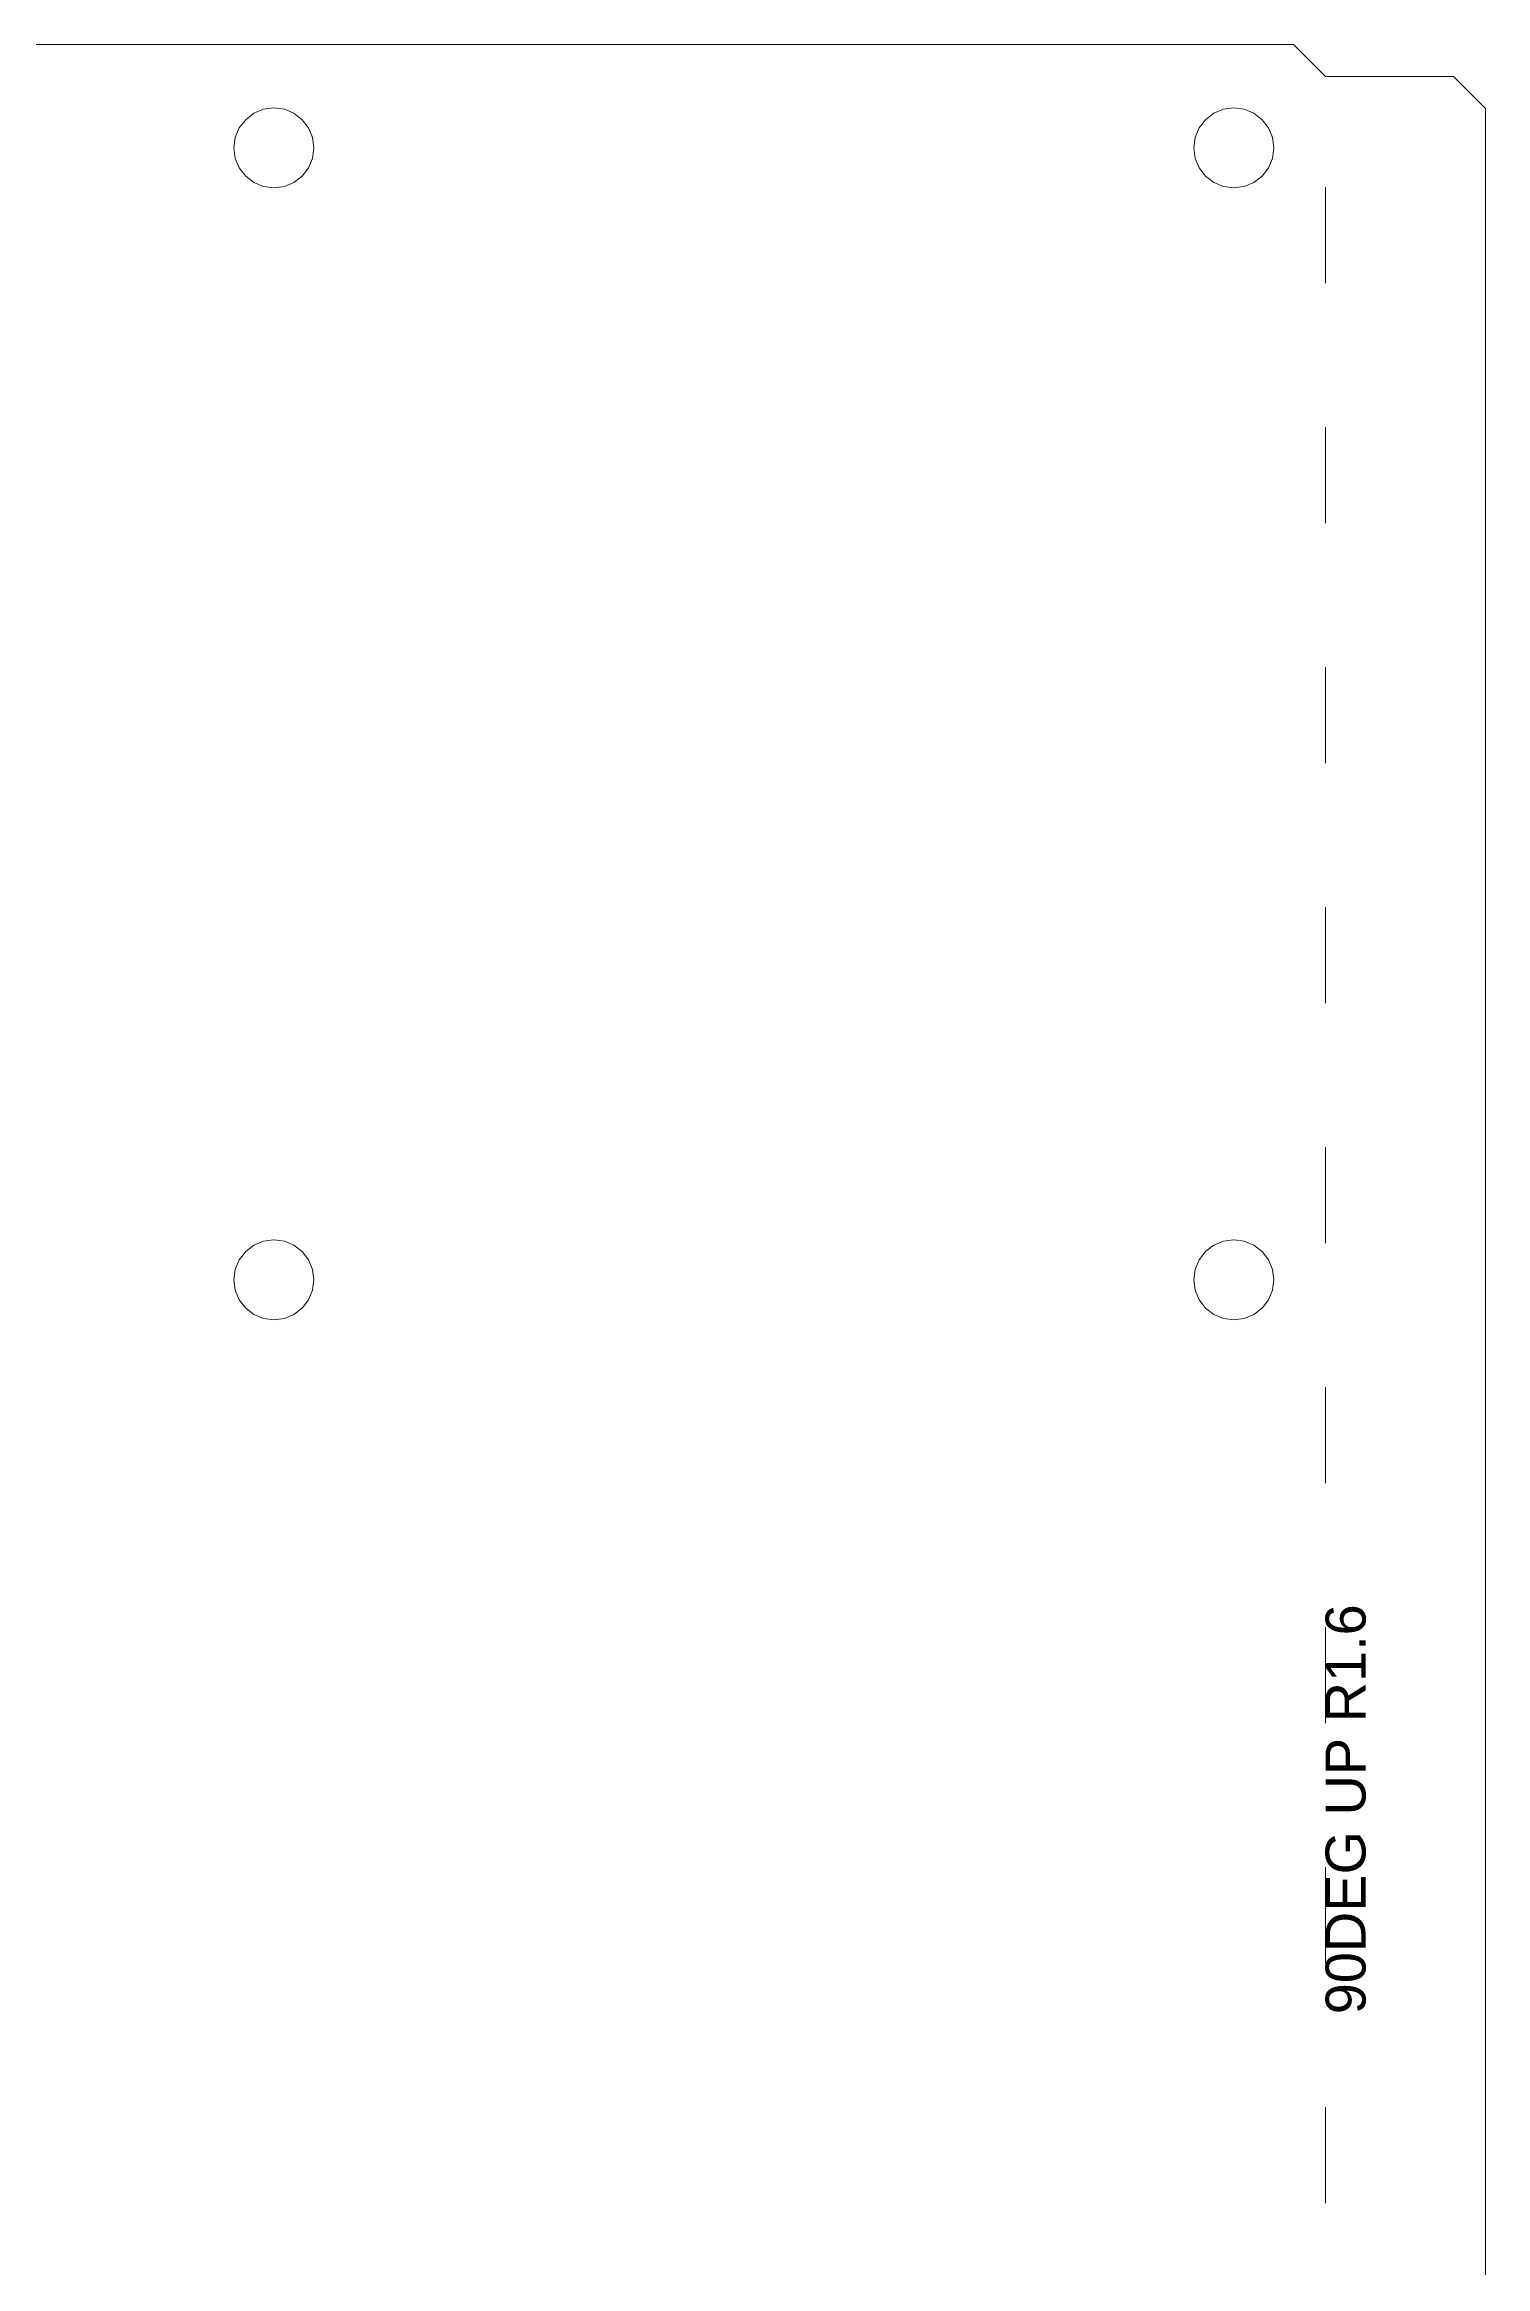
# Model space of a CAD drawing. Extents: x -21 to 705, y 870 to 3200.
# Drawn here: x 342.7 to 522.9, y 1548.5 to 1826.2 of the extents above; entities that cross this region are included whole.
import ezdxf

# ---------------------------------------------------------------- set-up
doc = ezdxf.new("R2010")
doc.units = 0
doc.linetypes.add('ACAD_ISO03W100', pattern=[30, 12, -18])
doc.layers.get('0').update_dxf_attribs({"lineweight": 25, "true_color": 0xffffff})
doc.layers.add('Layer0', color=7, linetype='BYLAYER', lineweight=5)
doc.styles.add('textstyle5', font='')
doc.styles.get('textstyle5').set_extended_font_data('Arial')

msp = doc.modelspace()

# ---------------------------------------------------------------- linework, layer by layer
at = {"layer": 'Layer0'}
for p, q in [((498.9, 1826.21), (4, 1826.21)), ((498.9, 1826.21), (502.9, 1822.21)), ((502.9, 1822.21), (518.9, 1822.21)), ((518.9, 1822.21), (522.9, 1818.21)), ((367.11, 1815.77), (367.91, 1816.8)), ((367.91, 1816.8), (368.94, 1817.6)), ((368.94, 1817.6), (370.15, 1818.1)), ((370.15, 1818.1), (371.44, 1818.27)), ((371.44, 1818.27), (372.74, 1818.1)), ((372.74, 1818.1), (373.94, 1817.6)), ((373.94, 1817.6), (374.98, 1816.8)), ((374.98, 1816.8), (375.77, 1815.77)), ((487.11, 1815.77), (487.91, 1816.8)), ((487.91, 1816.8), (488.94, 1817.6)), ((488.94, 1817.6), (490.15, 1818.1)), ((490.15, 1818.1), (491.44, 1818.27)), ((491.44, 1818.27), (492.74, 1818.1)), ((492.74, 1818.1), (493.94, 1817.6)), ((493.94, 1817.6), (494.98, 1816.8)), ((494.98, 1816.8), (495.77, 1815.77)), ((522.9, 1818.21), (522.9, 1380.37)), ((366.44, 1813.27), (366.61, 1814.56)), ((366.61, 1814.56), (367.11, 1815.77)), ((375.77, 1815.77), (376.27, 1814.56)), ((376.27, 1814.56), (376.44, 1813.27)), ((486.44, 1813.27), (486.61, 1814.56)), ((486.61, 1814.56), (487.11, 1815.77)), ((495.77, 1815.77), (496.27, 1814.56)), ((496.27, 1814.56), (496.44, 1813.27)), ((366.61, 1811.97), (366.44, 1813.27)), ((367.11, 1810.77), (366.61, 1811.97)), ((376.27, 1811.97), (375.77, 1810.77)), ((376.44, 1813.27), (376.27, 1811.97)), ((486.61, 1811.97), (486.44, 1813.27)), ((487.11, 1810.77), (486.61, 1811.97)), ((496.27, 1811.97), (495.77, 1810.77)), ((496.44, 1813.27), (496.27, 1811.97)), ((367.91, 1809.73), (367.11, 1810.77)), ((368.94, 1808.94), (367.91, 1809.73)), ((370.15, 1808.44), (368.94, 1808.94)), ((371.44, 1808.27), (370.15, 1808.44)), ((372.74, 1808.44), (371.44, 1808.27)), ((373.94, 1808.94), (372.74, 1808.44)), ((374.98, 1809.73), (373.94, 1808.94)), ((375.77, 1810.77), (374.98, 1809.73)), ((487.91, 1809.73), (487.11, 1810.77)), ((488.94, 1808.94), (487.91, 1809.73)), ((490.15, 1808.44), (488.94, 1808.94)), ((491.44, 1808.27), (490.15, 1808.44)), ((492.74, 1808.44), (491.44, 1808.27)), ((493.94, 1808.94), (492.74, 1808.44)), ((494.98, 1809.73), (493.94, 1808.94)), ((495.77, 1810.77), (494.98, 1809.73)), ((367.11, 1674.29), (367.91, 1675.32)), ((367.91, 1675.32), (368.94, 1676.12)), ((368.94, 1676.12), (370.15, 1676.62)), ((370.15, 1676.62), (371.44, 1676.79)), ((371.44, 1676.79), (372.74, 1676.62)), ((372.74, 1676.62), (373.94, 1676.12)), ((373.94, 1676.12), (374.98, 1675.32)), ((374.98, 1675.32), (375.77, 1674.29)), ((487.11, 1674.29), (487.91, 1675.32)), ((487.91, 1675.32), (488.94, 1676.12)), ((488.94, 1676.12), (490.15, 1676.62)), ((490.15, 1676.62), (491.44, 1676.79)), ((491.44, 1676.79), (492.74, 1676.62)), ((492.74, 1676.62), (493.94, 1676.12)), ((493.94, 1676.12), (494.98, 1675.32)), ((494.98, 1675.32), (495.77, 1674.29)), ((366.44, 1671.79), (366.61, 1673.08)), ((366.61, 1673.08), (367.11, 1674.29)), ((375.77, 1674.29), (376.27, 1673.08)), ((376.27, 1673.08), (376.44, 1671.79)), ((486.44, 1671.79), (486.61, 1673.08)), ((486.61, 1673.08), (487.11, 1674.29)), ((495.77, 1674.29), (496.27, 1673.08)), ((496.27, 1673.08), (496.44, 1671.79)), ((366.61, 1670.49), (366.44, 1671.79)), ((367.11, 1669.29), (366.61, 1670.49)), ((367.91, 1668.25), (367.11, 1669.29)), ((375.77, 1669.29), (374.98, 1668.25)), ((376.27, 1670.49), (375.77, 1669.29)), ((376.44, 1671.79), (376.27, 1670.49)), ((486.61, 1670.49), (486.44, 1671.79)), ((487.11, 1669.29), (486.61, 1670.49)), ((487.91, 1668.25), (487.11, 1669.29)), ((495.77, 1669.29), (494.98, 1668.25)), ((496.27, 1670.49), (495.77, 1669.29)), ((496.44, 1671.79), (496.27, 1670.49)), ((368.94, 1667.46), (367.91, 1668.25)), ((370.15, 1666.96), (368.94, 1667.46)), ((371.44, 1666.79), (370.15, 1666.96)), ((372.74, 1666.96), (371.44, 1666.79)), ((373.94, 1667.46), (372.74, 1666.96)), ((374.98, 1668.25), (373.94, 1667.46)), ((488.94, 1667.46), (487.91, 1668.25)), ((490.15, 1666.96), (488.94, 1667.46)), ((491.44, 1666.79), (490.15, 1666.96)), ((492.74, 1666.96), (491.44, 1666.79)), ((493.94, 1667.46), (492.74, 1666.96)), ((494.98, 1668.25), (493.94, 1667.46))]:
    msp.add_line(p, q, dxfattribs=at)
at = {"layer": 'Layer0', "color": 2, "linetype": 'ACAD_ISO03W100', "true_color": 0xffff00}
msp.add_line((502.9, 1376.37), (502.9, 1822.21), dxfattribs=at)

# ---------------------------------------------------------------- texts
at = {"insert": (502.9, 1580), "char_height": 1, "attachment_point": 1, "rotation": 90, "style": 'textstyle5'}
msp.add_mtext('\\H5;90DEG UP R1.6', dxfattribs=at)

doc.saveas('drawing.dxf')
